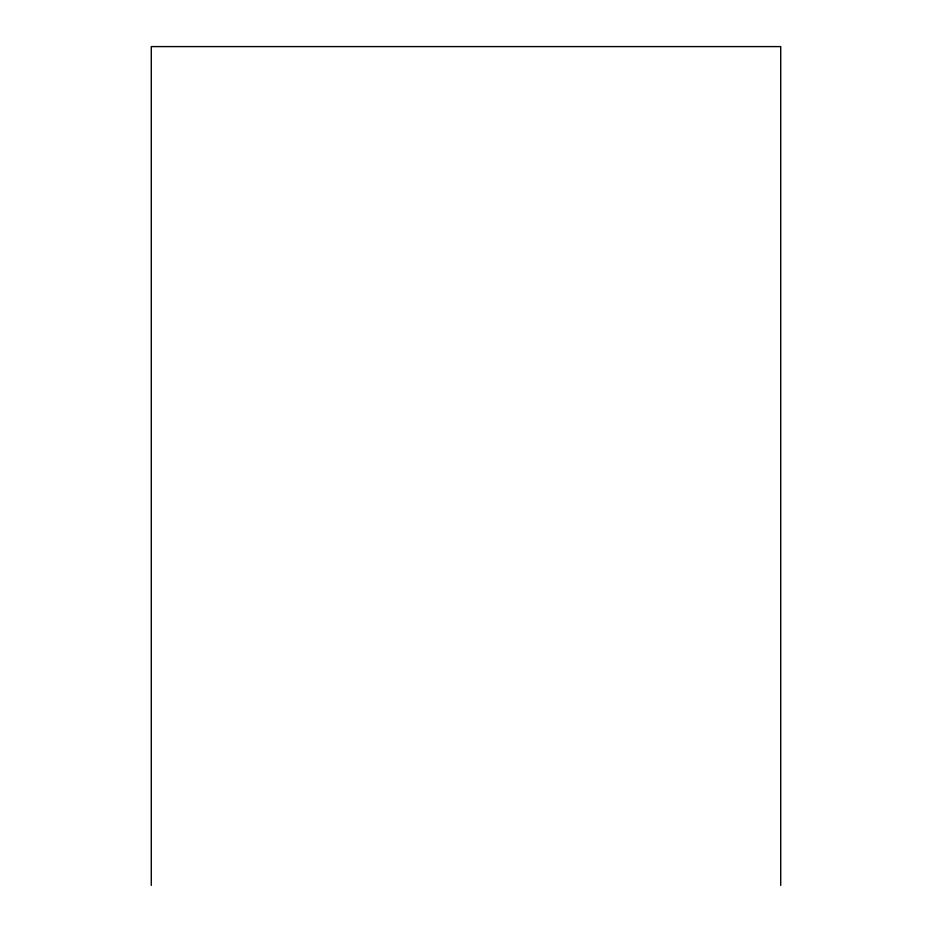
<?xml version="1.0" encoding="UTF-8"?>
<svg xmlns="http://www.w3.org/2000/svg" width="932" height="932" viewBox="0 0 932 932"><rect width="100%" height="100%" fill="white"/><g stroke="black" fill="none" stroke-linecap="round" stroke-linejoin="round"><path stroke-width="1.4" d="M780.725 885.4L780.725 46.6L151.275 46.6L151.275 885.4"/></g></svg>
